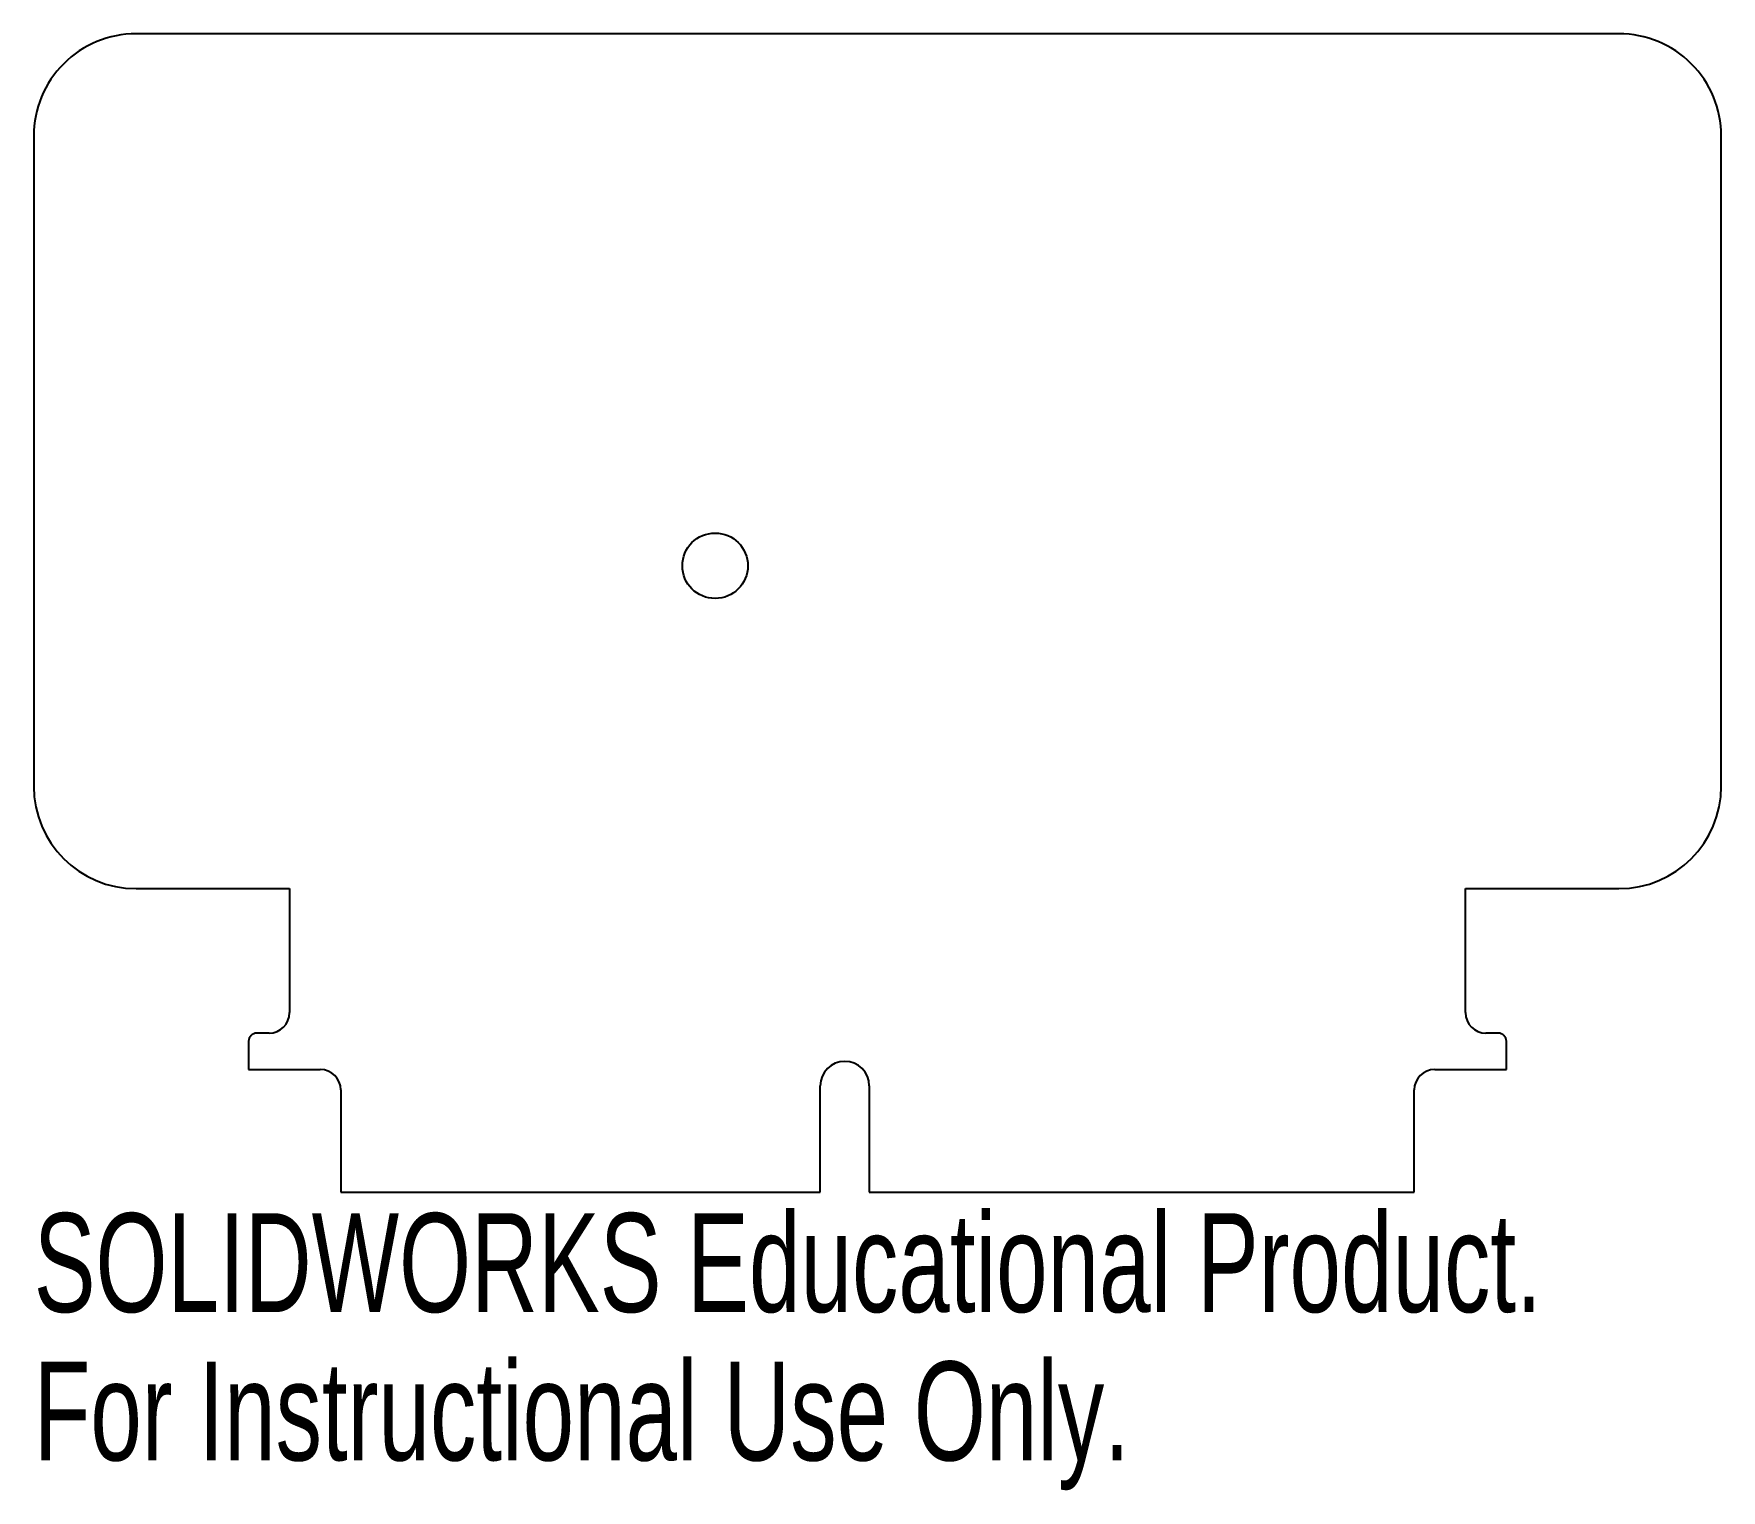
# Model space of a CAD drawing. Header units: millimetres. Extents: x -10.5 to 71.9, y -20.5 to 50.7.
import ezdxf

# ---------------------------------------------------------------- set-up
doc = ezdxf.new("R2010")
doc.units = ezdxf.units.MM
doc.styles.add('SLDTEXTSTYLE0', font='TXT', dxfattribs={"width": 0.7})

msp = doc.modelspace()

# ---------------------------------------------------------------- linework, layer by layer
at = {"color": 7, "linetype": 'Continuous'}
for p, q in [((66.937, 50.664), (-5.513, 50.664)), ((-10.513, 45.664), (-10.513, 13.884)), ((71.937, 13.884), (71.937, 45.664)), ((-5.513, 8.884), (1.987, 8.884)), ((1.987, 8.884), (1.987, 2.824)), ((59.437, 2.824), (59.437, 8.884)), ((59.437, 8.884), (66.937, 8.884)), ((0.987, 1.824), (0.387, 1.824)), ((61.037, 1.824), (60.437, 1.824)), ((-0.013, 1.424), (-0.013, 0.044)), ((61.437, 0.044), (61.437, 1.424)), ((-0.013, 0.044), (3.487, 0.044)), ((57.937, 0.044), (61.437, 0.044)), ((27.912, -5.956), (27.912, -0.756)), ((30.312, -0.756), (30.312, -5.956)), ((4.487, -0.956), (4.487, -5.956)), ((56.937, -5.956), (56.937, -0.956)), ((4.487, -5.956), (27.912, -5.956)), ((30.312, -5.956), (56.937, -5.956))]:
    msp.add_line(p, q, dxfattribs=at)
msp.add_circle((22.777, 24.664), 1.6, dxfattribs=at)
for centre, radius, start, end in [((-5.515, 45.666), 4.998, 89.98177, 180.01823), ((66.939, 45.666), 4.998, 359.98177, 90.01823), ((-5.513, 13.884), 5, 180.00133, 269.99867), ((66.937, 13.884), 5, 270.00133, 359.99867), ((0.987, 2.824), 1, 270.02089, 359.97911), ((60.437, 2.824), 1, 180.02089, 269.97911), ((0.386, 1.425), 0.399, 89.9231, 180.0769), ((61.038, 1.425), 0.399, 359.9231, 90.0769), ((3.487, -0.956), 1, 0.02089, 89.97911), ((29.112, -0.756), 1.2, 0, 180), ((57.937, -0.956), 1, 90.02089, 179.97911)]:
    msp.add_arc(centre, radius, start, end, dxfattribs=at)

# ---------------------------------------------------------------- texts
at = {"color": 7, "linetype": 'Continuous', "char_height": 4.83362, "attachment_point": 1, "style": 'SLDTEXTSTYLE0'}
for s, insert in [('SOLIDWORKS Educational Product.', (-10.513, -6.976)), ('For Instructional Use Only.', (-10.513, -14.226))]:
    msp.add_mtext(s, dxfattribs=dict(at, insert=insert))

doc.saveas('drawing.dxf')
